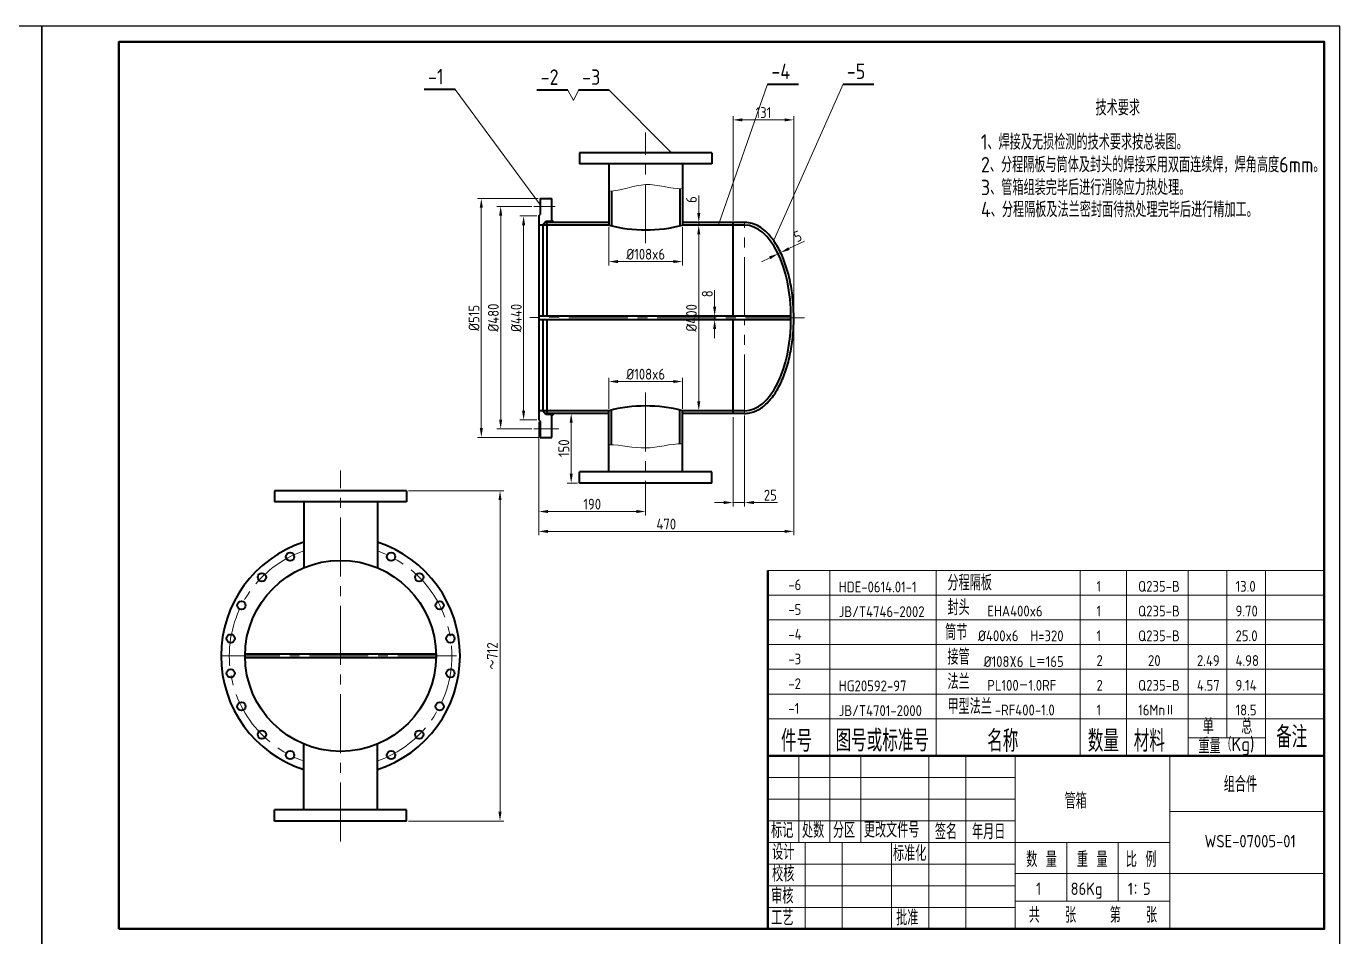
# Model space of a CAD drawing. Header units: millimetres. Extents: x -429811 to -211006, y 118619 to 258323.
# Drawn here: x -214309 to -213884, y 121779.7 to 122074.2 of the extents above; entities that cross this region are included whole.
import ezdxf
from ezdxf.enums import TextEntityAlignment as Align

# ---------------------------------------------------------------- set-up
doc = ezdxf.new("R2010")
doc.units = ezdxf.units.MM
doc.linetypes.add('CENTER2', pattern=[28.575, 19.05, -3.175, 3.175, -3.175])
for name, color, linetype, lineweight in [('图层1', 7, 'Continuous', 40), ('图层2', 1, 'Continuous', 20), ('图层3', 3, 'Continuous', 20), ('图层4', 2, 'Continuous', 20), ('图层6', 4, 'CENTER2', 20), ('图框_内框线', 5, 'Continuous', 50)]:
    doc.layers.add(name, color=color, linetype=linetype, lineweight=lineweight)
doc.layers.add('图框_外框线', color=7, linetype='Continuous')
doc.styles.add('工程字', font='gbenor.shx', dxfattribs={"bigfont": 'gbcbig.shx'})
doc.styles.add('工程字体', font='gbenor.shx', dxfattribs={"bigfont": 'gbcbig.shx'})
doc.dimstyles.new('ISO-25', dxfattribs={"dimtxt": 3.5, "dimasz": 3, "dimexe": 1.25, "dimexo": 0.625, "dimtad": 1, "dimdec": 1, "dimtxsty": '工程字体', "dimcen": 2.5, "dimclrd": 3, "dimclre": 3, "dimclrt": 2, "dimadec": 0, "dimazin": 0, "dimtfac": 1, "dimtdec": 1, "dimtmove": 0, "dimatfit": 3, "dimfxl": 0, "dimlwd": 13, "dimlwe": 13, "dimarcsym": 0})

# ---------------------------------------------------------------- blocks, each defined once
blk = doc.blocks.new('*D87')
at = {"layer": 'Defpoints', "color": 0}
for p in [(-214086.25, 121980.45), (-214086.25, 121980.45), (-214086.25, 121979.25)]:
    blk.add_point(p, dxfattribs=at)
at = {"layer": '图层1', "color": 3, "lineweight": 13}
for p, q in [((-214086.25, 121983.45), (-214086.25, 121988.87)), ((-214086.87, 121980.45), (-214087.5, 121980.45)), ((-214086.25, 121979.25), (-214086.25, 121980.45)), ((-214086.25, 121976.25), (-214086.25, 121973.25)), ((-214085.62, 121979.25), (-214085, 121979.25))]:
    blk.add_line(p, q, dxfattribs=at)
at = {"layer": '图层1', "color": 3}
for points in [[(-214086.75, 121983.45), (-214085.75, 121983.45), (-214086.25, 121980.45)], [(-214086.75, 121976.25), (-214085.75, 121976.25), (-214086.25, 121979.25)]]:
    blk.add_solid(points, dxfattribs=at)
at = {"layer": '图层1', "color": 2, "insert": (-214088.62, 121987.66), "char_height": 3.5, "attachment_point": 5, "rotation": 90, "style": '工程字体'}
blk.add_mtext('8', dxfattribs=at)
blk = doc.blocks.new('*D86')
at = {"layer": 'Defpoints', "color": 0}
for p in [(-214065.72, 122000.6), (-214064.91, 122000.98), (-214064.91, 122000.98)]:
    blk.add_point(p, dxfattribs=at)
at = {"layer": '图层1', "color": 3, "lineweight": 13}
for p, q in [((-214065.99, 122001.16), (-214066.26, 122001.72)), ((-214065.72, 122000.6), (-214064.91, 122000.98)), ((-214065.18, 122001.55), (-214065.45, 122002.11)), ((-214062.2, 122002.28), (-214057.2, 122004.67)), ((-214068.42, 121999.3), (-214071.13, 121998))]:
    blk.add_line(p, q, dxfattribs=at)
at = {"layer": '图层1', "color": 3}
for points in [[(-214068.64, 121999.75), (-214068.21, 121998.85), (-214065.72, 122000.6)], [(-214062.42, 122002.73), (-214061.98, 122001.83), (-214064.91, 122000.98)]]:
    blk.add_solid(points, dxfattribs=at)
at = {"layer": '图层1', "color": 2, "insert": (-214059.37, 122006.26), "char_height": 3.5, "attachment_point": 5, "rotation": 25.5805, "style": '工程字体'}
blk.add_mtext('5', dxfattribs=at)
blk = doc.blocks.new('*D85')
at = {"layer": 'Defpoints', "color": 0}
for p in [(-214091.49, 122010.75), (-214091.39, 122010.75), (-214091.39, 122009.85)]:
    blk.add_point(p, dxfattribs=at)
at = {"layer": '图层1', "color": 3, "lineweight": 13}
for p, q in [((-214091.39, 122013.75), (-214091.39, 122019.49)), ((-214092.02, 122009.85), (-214092.64, 122009.85)), ((-214091.39, 122009.85), (-214091.39, 122010.75)), ((-214090.87, 122010.75), (-214090.14, 122010.75)), ((-214091.39, 122006.85), (-214091.39, 122003.85))]:
    blk.add_line(p, q, dxfattribs=at)
at = {"layer": '图层1', "color": 3}
for points in [[(-214091.89, 122013.75), (-214090.89, 122013.75), (-214091.39, 122010.75)], [(-214091.89, 122006.85), (-214090.89, 122006.85), (-214091.39, 122009.85)]]:
    blk.add_solid(points, dxfattribs=at)
at = {"layer": '图层1', "color": 2, "insert": (-214093.77, 122018.12), "char_height": 3.5, "attachment_point": 5, "rotation": 90, "style": '工程字体'}
blk.add_mtext('6', dxfattribs=at)
blk = doc.blocks.new('*D84')
at = {"layer": 'Defpoints', "color": 0}
for p in [(-214091.49, 122009.85), (-214091.49, 121949.85), (-214091.39, 121949.85)]:
    blk.add_point(p, dxfattribs=at)
at = {"layer": '图层1', "color": 3, "lineweight": 13}
for p, q in [((-214090.87, 122009.85), (-214090.14, 122009.85)), ((-214091.39, 122006.85), (-214091.39, 121952.85)), ((-214090.87, 121949.85), (-214090.14, 121949.85))]:
    blk.add_line(p, q, dxfattribs=at)
at = {"layer": '图层1', "color": 3}
for points in [[(-214091.89, 122006.85), (-214090.89, 122006.85), (-214091.39, 122009.85)], [(-214091.89, 121952.85), (-214090.89, 121952.85), (-214091.39, 121949.85)]]:
    blk.add_solid(points, dxfattribs=at)
at = {"layer": '图层1', "color": 2, "insert": (-214093.77, 121979.85), "char_height": 3.5, "attachment_point": 5, "rotation": 90, "style": '工程字体'}
blk.add_mtext('%%c400', dxfattribs=at)
blk = doc.blocks.new('*D83')
at = {"layer": 'Defpoints', "color": 0}
for p in [(-214185.92, 121923.92), (-214185.92, 121817.12), (-214155.7, 121817.12)]:
    blk.add_point(p, dxfattribs=at)
at = {"layer": '图层1', "color": 3, "lineweight": 13}
for p, q in [((-214185.3, 121923.92), (-214154.45, 121923.92)), ((-214155.7, 121920.92), (-214155.7, 121820.12)), ((-214185.3, 121817.12), (-214154.45, 121817.12))]:
    blk.add_line(p, q, dxfattribs=at)
at = {"layer": '图层1', "color": 3}
for points in [[(-214156.2, 121920.92), (-214155.2, 121920.92), (-214155.7, 121923.92)], [(-214156.2, 121820.12), (-214155.2, 121820.12), (-214155.7, 121817.12)]]:
    blk.add_solid(points, dxfattribs=at)
at = {"layer": '图层1', "color": 2, "insert": (-214158.17, 121870.52), "char_height": 3.5, "attachment_point": 5, "rotation": 90, "style": '工程字体'}
blk.add_mtext('～712', dxfattribs=at)
blk = doc.blocks.new('*D74')
at = {"layer": 'Defpoints', "color": 0}
for p in [(-214060.65, 121979.85), (-214143.15, 121946.85), (-214060.65, 121910.8)]:
    blk.add_point(p, dxfattribs=at)
at = {"layer": '图层1', "color": 3, "lineweight": 13}
for p, q in [((-214060.65, 121979.22), (-214060.65, 121909.55)), ((-214143.15, 121946.22), (-214143.15, 121909.55)), ((-214140.15, 121910.8), (-214063.65, 121910.8))]:
    blk.add_line(p, q, dxfattribs=at)
at = {"layer": '图层1', "color": 3}
for points in [[(-214140.15, 121911.3), (-214140.15, 121910.3), (-214143.15, 121910.8)], [(-214063.65, 121911.3), (-214063.65, 121910.3), (-214060.65, 121910.8)]]:
    blk.add_solid(points, dxfattribs=at)
at = {"layer": '图层1', "color": 2, "insert": (-214101.9, 121913.17), "char_height": 3.5, "attachment_point": 5, "style": '工程字体'}
blk.add_mtext('470', dxfattribs=at)
blk = doc.blocks.new('*D82')
at = {"layer": 'Defpoints', "color": 0}
for p in [(-214080.3, 122043.91), (-214080.3, 122010.75), (-214060.65, 121979.85)]:
    blk.add_point(p, dxfattribs=at)
at = {"layer": '图层1', "color": 3, "lineweight": 13}
for p, q in [((-214080.3, 122011.37), (-214080.3, 122045.16)), ((-214063.65, 122043.91), (-214077.3, 122043.91)), ((-214060.65, 121980.47), (-214060.65, 122045.16))]:
    blk.add_line(p, q, dxfattribs=at)
at = {"layer": '图层1', "color": 3}
for points in [[(-214077.3, 122044.41), (-214077.3, 122043.41), (-214080.3, 122043.91)], [(-214063.65, 122044.41), (-214063.65, 122043.41), (-214060.65, 122043.91)]]:
    blk.add_solid(points, dxfattribs=at)
at = {"layer": '图层1', "color": 2, "insert": (-214070.48, 122046.28), "char_height": 3.5, "attachment_point": 5, "style": '工程字体'}
blk.add_mtext('131', dxfattribs=at)
blk = doc.blocks.new('*D81')
at = {"layer": 'Defpoints', "color": 0}
for p in [(-214120.5, 122009.84), (-214096.65, 122009.84), (-214096.65, 121998.08)]:
    blk.add_point(p, dxfattribs=at)
at = {"layer": '图层1', "color": 3, "lineweight": 13}
for p, q in [((-214120.5, 122009.22), (-214120.5, 121996.83)), ((-214096.65, 122009.22), (-214096.65, 121996.83)), ((-214117.5, 121998.08), (-214099.65, 121998.08))]:
    blk.add_line(p, q, dxfattribs=at)
at = {"layer": '图层1', "color": 3}
for points in [[(-214117.5, 121998.58), (-214117.5, 121997.58), (-214120.5, 121998.08)], [(-214099.65, 121998.58), (-214099.65, 121997.58), (-214096.65, 121998.08)]]:
    blk.add_solid(points, dxfattribs=at)
at = {"layer": '图层1', "color": 2, "insert": (-214108.58, 122000.46), "char_height": 3.5, "attachment_point": 5, "style": '工程字体'}
blk.add_mtext('%%c108x6', dxfattribs=at)
blk = doc.blocks.new('*D80')
at = {"layer": 'Defpoints', "color": 0}
for p in [(-214132.67, 121948.95), (-214129.95, 121948.95), (-214129.95, 121926.45)]:
    blk.add_point(p, dxfattribs=at)
at = {"layer": '图层1', "color": 3, "lineweight": 13}
for p, q in [((-214130.58, 121948.95), (-214133.92, 121948.95)), ((-214132.67, 121929.45), (-214132.67, 121945.95)), ((-214130.58, 121926.45), (-214133.92, 121926.45))]:
    blk.add_line(p, q, dxfattribs=at)
at = {"layer": '图层1', "color": 3}
for points in [[(-214133.17, 121945.95), (-214132.17, 121945.95), (-214132.67, 121948.95)], [(-214133.17, 121929.45), (-214132.17, 121929.45), (-214132.67, 121926.45)]]:
    blk.add_solid(points, dxfattribs=at)
at = {"layer": '图层1', "color": 2, "insert": (-214135.04, 121937.7), "char_height": 3.5, "attachment_point": 5, "rotation": 90, "style": '工程字体'}
blk.add_mtext('150', dxfattribs=at)
blk = doc.blocks.new('*D79')
at = {"layer": 'Defpoints', "color": 0}
for p in [(-214096.65, 121959.27), (-214120.5, 121949.85), (-214096.65, 121949.85)]:
    blk.add_point(p, dxfattribs=at)
at = {"layer": '图层1', "color": 3, "lineweight": 13}
for p, q in [((-214120.5, 121950.47), (-214120.5, 121960.52)), ((-214117.5, 121959.27), (-214099.65, 121959.27)), ((-214096.65, 121950.47), (-214096.65, 121960.52))]:
    blk.add_line(p, q, dxfattribs=at)
at = {"layer": '图层1', "color": 3}
for points in [[(-214117.5, 121959.77), (-214117.5, 121958.77), (-214120.5, 121959.27)], [(-214099.65, 121959.77), (-214099.65, 121958.77), (-214096.65, 121959.27)]]:
    blk.add_solid(points, dxfattribs=at)
at = {"layer": '图层1', "color": 2, "insert": (-214108.58, 121961.65), "char_height": 3.5, "attachment_point": 5, "style": '工程字体'}
blk.add_mtext('%%C108x6', dxfattribs=at)
blk = doc.blocks.new('*D78')
at = {"layer": 'Defpoints', "color": 0}
for p in [(-214080.3, 121948.32), (-214076.55, 121948.95), (-214076.55, 121920.13)]:
    blk.add_point(p, dxfattribs=at)
at = {"layer": '图层1', "color": 3, "lineweight": 13}
for p, q in [((-214080.3, 121947.7), (-214080.3, 121918.88)), ((-214076.55, 121948.32), (-214076.55, 121918.88)), ((-214083.3, 121920.13), (-214086.3, 121920.13)), ((-214080.3, 121920.13), (-214076.55, 121920.13)), ((-214073.55, 121920.13), (-214065.9, 121920.13))]:
    blk.add_line(p, q, dxfattribs=at)
at = {"layer": '图层1', "color": 3}
for points in [[(-214083.3, 121920.63), (-214083.3, 121919.63), (-214080.3, 121920.13)], [(-214073.55, 121920.63), (-214073.55, 121919.63), (-214076.55, 121920.13)]]:
    blk.add_solid(points, dxfattribs=at)
at = {"layer": '图层1', "color": 2, "insert": (-214068.23, 121922.51), "char_height": 3.5, "attachment_point": 5, "style": '工程字体'}
blk.add_mtext('25', dxfattribs=at)
blk = doc.blocks.new('*D77')
at = {"layer": 'Defpoints', "color": 0}
for p in [(-214148.07, 122012.85), (-214143.15, 122012.85), (-214143.15, 121946.85)]:
    blk.add_point(p, dxfattribs=at)
at = {"layer": '图层1', "color": 3, "lineweight": 13}
for p, q in [((-214143.78, 122012.85), (-214149.32, 122012.85)), ((-214148.07, 121949.85), (-214148.07, 122009.85)), ((-214143.78, 121946.85), (-214149.32, 121946.85))]:
    blk.add_line(p, q, dxfattribs=at)
at = {"layer": '图层1', "color": 3}
for points in [[(-214148.57, 122009.85), (-214147.57, 122009.85), (-214148.07, 122012.85)], [(-214148.57, 121949.85), (-214147.57, 121949.85), (-214148.07, 121946.85)]]:
    blk.add_solid(points, dxfattribs=at)
at = {"layer": '图层1', "color": 2, "insert": (-214150.45, 121979.85), "char_height": 3.5, "attachment_point": 5, "rotation": 90, "style": '工程字体'}
blk.add_mtext('%%c440', dxfattribs=at)
blk = doc.blocks.new('*D76')
at = {"layer": 'Defpoints', "color": 0}
for p in [(-214144.73, 122015.94), (-214155.49, 121943.94), (-214144.75, 121943.94)]:
    blk.add_point(p, dxfattribs=at)
at = {"layer": '图层1', "color": 3, "lineweight": 13}
for p, q in [((-214145.36, 122015.94), (-214156.74, 122015.94)), ((-214155.49, 122012.94), (-214155.49, 121946.94)), ((-214145.37, 121943.94), (-214156.74, 121943.94))]:
    blk.add_line(p, q, dxfattribs=at)
at = {"layer": '图层1', "color": 3}
for points in [[(-214155.99, 122012.94), (-214154.99, 122012.94), (-214155.49, 122015.94)], [(-214155.99, 121946.94), (-214154.99, 121946.94), (-214155.49, 121943.94)]]:
    blk.add_solid(points, dxfattribs=at)
at = {"layer": '图层1', "color": 2, "insert": (-214157.87, 121979.94), "char_height": 3.5, "attachment_point": 5, "rotation": 90, "style": '工程字体'}
blk.add_mtext('%%c480', dxfattribs=at)
blk = doc.blocks.new('*D75')
at = {"layer": 'Defpoints', "color": 0}
for p in [(-214142.7, 122018.47), (-214161.75, 121941.22), (-214142.7, 121941.22)]:
    blk.add_point(p, dxfattribs=at)
at = {"layer": '图层1', "color": 3, "lineweight": 13}
for p, q in [((-214143.33, 122018.47), (-214163, 122018.47)), ((-214161.75, 122015.47), (-214161.75, 121944.22)), ((-214143.33, 121941.22), (-214163, 121941.22))]:
    blk.add_line(p, q, dxfattribs=at)
at = {"layer": '图层1', "color": 3}
for points in [[(-214162.25, 122015.47), (-214161.25, 122015.47), (-214161.75, 122018.47)], [(-214162.25, 121944.22), (-214161.25, 121944.22), (-214161.75, 121941.22)]]:
    blk.add_solid(points, dxfattribs=at)
at = {"layer": '图层1', "color": 2, "insert": (-214164.12, 121979.85), "char_height": 3.5, "attachment_point": 5, "rotation": 90, "style": '工程字体'}
blk.add_mtext('%%c515', dxfattribs=at)
blk = doc.blocks.new('*D88')
at = {"layer": 'Defpoints', "color": 0}
for p in [(-214143.15, 121925.91), (-214108.58, 121926.45), (-214108.58, 121917.23)]:
    blk.add_point(p, dxfattribs=at)
at = {"layer": '图层1', "color": 3, "lineweight": 13}
for p, q in [((-214143.15, 121925.28), (-214143.15, 121915.98)), ((-214108.58, 121925.82), (-214108.58, 121915.98)), ((-214140.15, 121917.23), (-214111.58, 121917.23))]:
    blk.add_line(p, q, dxfattribs=at)
at = {"layer": '图层1', "color": 3}
for points in [[(-214140.15, 121917.73), (-214140.15, 121916.73), (-214143.15, 121917.23)], [(-214111.58, 121917.73), (-214111.58, 121916.73), (-214108.58, 121917.23)]]:
    blk.add_solid(points, dxfattribs=at)
at = {"layer": '图层1', "color": 2, "insert": (-214125.86, 121919.61), "char_height": 3.5, "attachment_point": 5, "style": '工程字体'}
blk.add_mtext('190', dxfattribs=at)

msp = doc.modelspace()

# ---------------------------------------------------------------- linework, layer by layer
at = {"layer": '图层1'}
for p, q in [((-214170.21, 122053.69), (-214180.21, 122053.69)), ((-214133.79, 122053.55), (-214143.79, 122053.55)), ((-214120.34, 122053.55), (-214130.34, 122053.55)), ((-214069.11, 122055.44), (-214059.11, 122055.44)), ((-214044.71, 122055.44), (-214034.71, 122055.44)), ((-214129.95, 122033.25), (-214129.95, 122029.65)), ((-214087.2, 122033.25), (-214129.95, 122033.25)), ((-214087.2, 122033.25), (-214087.2, 122029.65)), ((-214087.2, 122029.65), (-214129.95, 122029.65)), ((-214120.5, 122029.65), (-214120.5, 122009.85)), ((-214096.65, 122029.65), (-214096.65, 122009.85)), ((-214142.7, 122018.47), (-214142.7, 122013.3)), ((-214142.7, 122018.47), (-214138.95, 122018.47)), ((-214138.95, 122011.5), (-214138.95, 122018.47)), ((-214119.6, 122020.89), (-214119.6, 122009.62)), ((-214097.55, 122021.64), (-214097.55, 122009.62)), ((-214143.15, 122012.85), (-214142.7, 122013.3)), ((-214143.15, 122012.85), (-214143.15, 121946.85)), ((-214141.87, 122009.85), (-214143.15, 122009.85)), ((-214140.9, 122011.05), (-214141.87, 122009.85)), ((-214120.5, 122009.85), (-214141.87, 122009.85)), ((-214141.87, 122009.85), (-214141.87, 121980.45)), ((-214139.4, 122011.05), (-214140.9, 122011.05)), ((-214140.6, 122009.85), (-214140.6, 122011.05)), ((-214120.5, 122010.75), (-214140.6, 122010.75)), ((-214140.6, 122009.85), (-214140.6, 121980.45)), ((-214138.95, 122011.5), (-214139.4, 122011.05)), ((-214139.4, 122011.05), (-214139.4, 122010.75)), ((-214138.95, 122011.5), (-214138.2, 122010.75)), ((-214076.55, 122010.75), (-214096.65, 122010.75)), ((-214076.55, 122009.85), (-214096.65, 122009.85)), ((-214080.3, 121980.45), (-214080.3, 122010.75)), ((-214061.56, 121980.45), (-214143.15, 121980.45)), ((-214061.56, 121979.25), (-214143.15, 121979.25)), ((-214141.87, 121979.25), (-214141.87, 121949.85)), ((-214140.6, 121979.25), (-214140.6, 121949.85)), ((-214080.3, 121948.95), (-214080.3, 121979.25)), ((-214141.87, 121949.85), (-214143.15, 121949.85)), ((-214120.5, 121949.85), (-214141.87, 121949.85)), ((-214140.9, 121948.65), (-214141.87, 121949.85)), ((-214140.6, 121949.85), (-214140.6, 121948.65)), ((-214120.5, 121930.05), (-214120.5, 121949.85)), ((-214119.6, 121938.8), (-214119.6, 121950.07)), ((-214097.55, 121939.14), (-214097.55, 121950.07)), ((-214096.65, 121930.05), (-214096.65, 121949.85)), ((-214076.55, 121949.85), (-214096.65, 121949.85)), ((-214143.15, 121946.85), (-214142.7, 121946.4)), ((-214142.7, 121946.4), (-214142.7, 121941.22)), ((-214139.4, 121948.65), (-214140.9, 121948.65)), ((-214120.5, 121948.95), (-214140.6, 121948.95)), ((-214139.4, 121948.65), (-214139.4, 121948.95)), ((-214138.95, 121948.2), (-214139.4, 121948.65)), ((-214138.95, 121948.2), (-214138.2, 121948.95)), ((-214138.95, 121941.22), (-214138.95, 121948.2)), ((-214076.55, 121948.95), (-214096.65, 121948.95)), ((-214142.7, 121941.22), (-214138.95, 121941.22)), ((-214129.95, 121926.45), (-214129.95, 121930.05)), ((-214087.2, 121930.05), (-214129.95, 121930.05)), ((-214087.2, 121926.45), (-214087.2, 121930.05)), ((-214087.2, 121926.45), (-214129.95, 121926.45)), ((-214185.92, 121923.92), (-214228.67, 121923.92)), ((-214228.67, 121923.92), (-214228.67, 121920.32)), ((-214185.92, 121920.32), (-214228.67, 121920.32)), ((-214219.22, 121920.32), (-214219.22, 121899.03)), ((-214195.37, 121920.32), (-214195.37, 121899.03)), ((-214185.92, 121923.92), (-214185.92, 121920.32)), ((-214176.4, 121871.12), (-214238.19, 121871.12)), ((-214176.4, 121869.92), (-214238.19, 121869.92)), ((-214219.22, 121820.72), (-214219.22, 121842.02)), ((-214195.37, 121820.72), (-214195.37, 121842.02)), ((-214185.92, 121820.72), (-214228.67, 121820.72)), ((-214228.67, 121817.12), (-214228.67, 121820.72)), ((-214185.92, 121817.12), (-214185.92, 121820.72)), ((-214185.92, 121817.12), (-214228.67, 121817.12))]:
    msp.add_line(p, q, dxfattribs=at)
for centre, radius in [((-214223.64, 121902.6), 1.35), ((-214190.95, 121902.6), 1.35), ((-214207.3, 121870.52), 30.9), ((-214232.75, 121895.98), 1.35), ((-214181.84, 121895.98), 1.35), ((-214239.37, 121886.87), 1.35), ((-214175.22, 121886.87), 1.35), ((-214242.85, 121876.15), 1.35), ((-214171.74, 121876.15), 1.35), ((-214242.85, 121864.89), 1.35), ((-214171.74, 121864.89), 1.35), ((-214239.37, 121854.18), 1.35), ((-214175.22, 121854.18), 1.35), ((-214232.75, 121845.07), 1.35), ((-214181.84, 121845.07), 1.35), ((-214223.64, 121838.45), 1.35), ((-214190.95, 121838.45), 1.35)]:
    msp.add_circle(centre, radius, dxfattribs=at)
for centre, radius, start, end in [((-214108.58, 122055.48), 47.17, 255.3565, 284.6435), ((-214108.58, 121904.21), 47.17, 75.3565, 104.6435), ((-214207.3, 121870.52), 38.66, 107.9662, 252.0338), ((-214207.3, 121870.52), 38.66, 287.9662, 72.0338)]:
    msp.add_arc(centre, radius, start, end, dxfattribs=at)
msp.add_ellipse((-214076.55, 121979.85), major_axis=(0, 30), ratio=0.5, start_param=3.141593, end_param=6.283185, dxfattribs=at)
msp.add_open_spline([(-214076.55, 121948.95), (-214075.98, 121948.95), (-214075.41, 121949.01), (-214074.27, 121949.24), (-214073.71, 121949.42), (-214072.6, 121949.87), (-214072.06, 121950.16), (-214070.5, 121951.15), (-214069.51, 121952.01), (-214067.66, 121954.07), (-214066.8, 121955.27), (-214065.22, 121957.98), (-214064.5, 121959.48), (-214063.24, 121962.73), (-214062.69, 121964.48), (-214061.78, 121968.14), (-214061.42, 121970.07), (-214060.9, 121974.01), (-214060.74, 121976.04), (-214060.62, 121980.11), (-214060.66, 121982.15), (-214060.95, 121986.19), (-214061.2, 121988.18), (-214061.89, 121992.03), (-214062.33, 121993.89), (-214063.39, 121997.4), (-214064.01, 121999.05), (-214065.41, 122002.08), (-214066.19, 122003.47), (-214067.89, 122005.92), (-214068.8, 122006.98), (-214070.45, 122008.47), (-214071.15, 122008.99), (-214072.6, 122009.84), (-214073.35, 122010.17), (-214074.87, 122010.62), (-214075.65, 122010.74), (-214076.47, 122010.75), (-214076.51, 122010.75), (-214076.55, 122010.75)], degree=3, knots=[3.141593, 3.141593, 3.141593, 3.141593, 3.243997, 3.243997, 3.3464, 3.3464, 3.448804, 3.448804, 3.649665, 3.649665, 3.850525, 3.850525, 4.051385, 4.051385, 4.252246, 4.252246, 4.453106, 4.453106, 4.653967, 4.653967, 4.854827, 4.854827, 5.055688, 5.055688, 5.256548, 5.256548, 5.457408, 5.457408, 5.658269, 5.658269, 5.859129, 5.859129, 5.997899, 5.997899, 6.136669, 6.136669, 6.275438, 6.275438, 6.283185, 6.283185, 6.283185, 6.283185], dxfattribs=at)
at = {"layer": '图层2'}
for p, q in [((-213888.99, 121898.19), (-214068.99, 121898.19)), ((-214048.99, 121838.19), (-214048.99, 121898.19)), ((-214014.62, 121838.19), (-214014.62, 121898.19)), ((-213967.99, 121838.19), (-213967.99, 121898.19)), ((-213952.99, 121838.19), (-213952.99, 121898.19)), ((-213932.99, 121838.19), (-213932.99, 121898.19)), ((-213920.49, 121844.05), (-213920.49, 121898.19)), ((-213907.99, 121838.19), (-213907.99, 121898.19)), ((-213888.99, 121890.19), (-214068.99, 121890.19)), ((-213888.99, 121882.19), (-214068.99, 121882.19)), ((-213888.99, 121874.19), (-214068.99, 121874.19)), ((-213888.99, 121866.19), (-214068.99, 121866.19)), ((-213888.99, 121858.19), (-214068.99, 121858.19)), ((-213888.99, 121850.19), (-214068.99, 121850.19)), ((-213932.99, 121844.05), (-213907.99, 121844.05)), ((-214058.99, 121838.19), (-214058.99, 121810.19)), ((-214048.99, 121810.19), (-214048.99, 121838.19)), ((-214038.99, 121838.19), (-214038.99, 121810.19)), ((-214016.99, 121810.19), (-214016.99, 121838.19)), ((-214004.99, 121838.19), (-214004.99, 121810.19)), ((-213988.99, 121838.19), (-213988.99, 121782.19)), ((-213938.99, 121838.19), (-213938.99, 121782.19)), ((-214068.99, 121831.19), (-213988.99, 121831.19)), ((-214068.99, 121824.19), (-213988.99, 121824.19)), ((-213938.99, 121820.19), (-213888.99, 121820.19)), ((-214068.99, 121817.19), (-213988.99, 121817.19)), ((-214068.99, 121810.19), (-213938.99, 121810.19)), ((-214056.99, 121782.19), (-214056.99, 121810.19)), ((-214044.99, 121810.19), (-214044.99, 121782.19)), ((-214028.99, 121782.19), (-214028.99, 121810.19)), ((-214016.99, 121810.19), (-214016.99, 121782.19)), ((-214004.99, 121782.19), (-214004.99, 121810.19)), ((-213972.33, 121810.19), (-213972.33, 121791.19)), ((-213955.67, 121810.19), (-213955.67, 121791.19)), ((-214068.99, 121803.19), (-213988.99, 121803.19)), ((-213888.99, 121800.19), (-213988.99, 121800.19)), ((-214068.99, 121796.19), (-213988.99, 121796.19)), ((-214068.99, 121789.19), (-213988.99, 121789.19)), ((-213938.99, 121791.19), (-213988.99, 121791.19))]:
    msp.add_line(p, q, dxfattribs=at)
at = {"layer": '图层2', "start_tangent": (-1, 0), "end_tangent": (-1, 0)}
for points in [[(-214096.65, 122021.61), (-214108.58, 122022.97), (-214120.5, 122020.86)], [(-214096.65, 121939.16), (-214108.58, 121937.78), (-214120.5, 121938.81)]]:
    msp.add_spline(points, degree=3, dxfattribs=at)
at = {"layer": '图层3'}
for p, q in [((-214142.89, 122016.71), (-214170.21, 122053.69)), ((-214131.89, 122050.19), (-214133.79, 122053.55)), ((-214130.34, 122053.55), (-214131.89, 122050.19)), ((-214100.17, 122033.25), (-214120.34, 122053.55)), ((-214084.87, 122010.29), (-214069.11, 122055.44)), ((-214066.97, 122005.21), (-214044.71, 122055.44))]:
    msp.add_line(p, q, dxfattribs=at)
at = {"layer": '图层6'}
for p, q in [((-214108.58, 122003.98), (-214108.58, 122039.85)), ((-214144.73, 122015.94), (-214137.87, 122015.94)), ((-214076.55, 121980.45), (-214076.55, 122010.75)), ((-214057.21, 121979.85), (-214146.04, 121979.94)), ((-214076.55, 121948.95), (-214076.55, 121979.25)), ((-214108.58, 121955.72), (-214108.58, 121919.85)), ((-214144.75, 121943.94), (-214136.69, 121943.94)), ((-214207.3, 121810.52), (-214207.3, 121930.52)), ((-214245.96, 121870.52), (-214168.64, 121870.52))]:
    msp.add_line(p, q, dxfattribs=at)
for start, end in [(109.3447, 250.6553), (289.3447, 70.6553)]:
    msp.add_arc((-214207.3, 121870.52), 36, start, end, dxfattribs=at)
at = {"layer": '图框_内框线'}
msp.add_line((-214068.99, 121838.19), (-214068.99, 121898.19), dxfattribs=at)
msp.add_lwpolyline([(-214278.99, 121782.19), (-213888.99, 121782.19), (-213888.99, 122069.19), (-214278.99, 122069.19)], close=True, dxfattribs=at)
msp.add_lwpolyline([(-213888.99, 121838.19), (-214068.99, 121838.19), (-214068.99, 121782.19), (-213888.99, 121782.19), (-213888.99, 121838.19)], dxfattribs=at)
at = {"layer": '图框_外框线'}
for points in [[(-214897.99, 122074.19), (-214897.99, 121233.19), (-214303.99, 121233.19), (-214303.99, 122074.19)], [(-214303.99, 121777.19), (-213883.99, 121777.19), (-213883.99, 122074.19), (-214303.99, 122074.19)]]:
    msp.add_lwpolyline(points, close=True, dxfattribs=at)

# ---------------------------------------------------------------- texts
at = {"layer": '图层1', "style": '工程字体'}
for s, p in [('-1', (-214178.99, 122055.39)), ('-2', (-214142.57, 122055.24)), ('-3', (-214129.13, 122055.24)), ('-4', (-214067.9, 122057.13)), ('-5', (-214043.5, 122057.13))]:
    msp.add_text(s, height=5, dxfattribs=at).set_placement(p)
at = {"layer": '图层4'}
for s, height, style, p in [('技术要求', 5, '工程字体', (-213963.01, 122045.34)), ('1、焊接及无损检测的技术要求按总装图。', 5, '工程字体', (-214000.11, 122034.26)), ('2、分程隔板与筒体及封头的焊接采用双面连续焊，焊角高度6mm。', 5, '工程字体', (-214000.11, 122026.93)), ('3、管箱组装完毕后进行消除应力热处理。', 5, '工程字体', (-214000.11, 122019.55)), ('4、分程隔板及法兰密封面待热处理完毕后进行精加工。', 5, '工程字体', (-214000.11, 122012.43)), ('-6', 3.5, '工程字', (-214062.4, 121891.78)), ('HDE-0614.01-1', 3.5, '工程字', (-214046.09, 121891.08)), ('分程隔板', 5, '工程字', (-214010.93, 121891.68)), ('1', 3.5, '工程字', (-213962.7, 121891.27)), ('Q235-B', 3.5, '工程字', (-213949.22, 121891.27)), ('13.0', 3.5, '工程字', (-213917.7, 121891.27)), ('-5', 3.5, '工程字', (-214062.4, 121883.78)), ('JB/T4746-2002', 3.5, '工程字', (-214046.09, 121883.08)), ('封头', 5, '工程字', (-214010.93, 121883.68)), ('EHA400x6', 3.5, '工程字', (-213998.04, 121883.27)), ('1', 3.5, '工程字', (-213962.7, 121883.27)), ('Q235-B', 3.5, '工程字', (-213949.22, 121883.27)), ('9.70', 3.5, '工程字', (-213917.7, 121883.27)), ('-4', 3.5, '工程字', (-214062.4, 121875.78)), ('筒节', 5, '工程字', (-214011.66, 121875.68)), ('%%c400x6  H=320', 3.5, '工程字', (-214001.03, 121875.27)), ('1', 3.5, '工程字', (-213962.7, 121875.27)), ('Q235-B', 3.5, '工程字', (-213949.22, 121875.27)), ('25.0', 3.5, '工程字', (-213917.7, 121875.27)), ('接管', 5, '工程字', (-214010.93, 121867.68)), ('-3', 3.5, '工程字', (-214062.4, 121867.78)), ('%%C108χ6 L＝165', 3.5, '工程字', (-213999.23, 121866.94)), ('2', 3.5, '工程字', (-213962.7, 121867.27)), ('20', 3.5, '工程字', (-213946.03, 121867.27)), ('2.49', 3.5, '工程字', (-213930.2, 121867.27)), ('4.98', 3.5, '工程字', (-213917.7, 121867.27)), ('法兰', 5, '工程字', (-214010.93, 121859.68)), ('-2', 3.5, '工程字', (-214062.4, 121859.78)), ('HG20592-97', 3.5, '工程字', (-214046.09, 121859.08)), ('PL100－1.0RF', 3.5, '工程字', (-213998.04, 121859.27)), ('2', 3.5, '工程字', (-213962.7, 121859.27)), ('Q235-B', 3.5, '工程字', (-213949.22, 121859.27)), ('4.57', 3.5, '工程字', (-213930.2, 121859.27)), ('9.14', 3.5, '工程字', (-213917.7, 121859.27)), ('甲型法兰', 5, '工程字', (-214010.93, 121851.68)), ('-1', 3.5, '工程字', (-214062.4, 121851.78)), ('JB/T4701-2000', 3.5, '工程字', (-214046.09, 121851.08)), ('-RF400-1.0', 3.5, '工程字', (-213995.61, 121851.27)), ('1', 3.5, '工程字', (-213962.7, 121851.27)), ('16MnⅡ', 3.5, '工程字', (-213949.22, 121851.27)), ('18.5', 3.5, '工程字', (-213917.7, 121851.27)), ('单', 5, '工程字体', (-213928.33, 121845.25)), ('总', 5, '工程字体', (-213915.87, 121845.25)), ('备注', 7, '工程字体', (-213904.54, 121840.79)), ('重量', 5, '工程字体', (-213929.72, 121838.96)), ('（Kg) ', 4.5, '工程字体', (-213922.25, 121839.72)), ('组合件', 5, '工程字体', (-213921.52, 121826.51)), ('管箱', 5, '工程字体', (-213973.05, 121821.15)), ('标记', 5, '工程字', (-214067.99, 121811.63)), ('处数', 5, '工程字', (-214057.99, 121811.63)), ('分区', 5, '工程字', (-214047.99, 121811.63)), ('更改文件号', 5, '工程字', (-214037.99, 121811.77)), ('签名', 5, '工程字', (-214014.99, 121811.19)), ('年月日', 5, '工程字', (-214002.99, 121811.19)), ('设计', 5, '工程字', (-214067.66, 121804.54)), ('标准化', 5, '工程字', (-214028.55, 121804.19)), ('WSE-07005-01', 4, '工程字体', (-213927.72, 121808.6)), ('数 量', 5, '工程字', (-213985.42, 121802.19)), ('重 量', 5, '工程字', (-213969.04, 121802.19)), ('比 例', 5, '工程字', (-213953.21, 121802.19)), ('校核', 5, '工程字', (-214067.66, 121797.54)), ('1', 4, '工程字体', (-213982.27, 121793.19)), ('86Kg', 4, '工程字体', (-213971.08, 121793.19)), ('1：5', 4, '工程字体', (-213952.57, 121793.19)), ('审核', 5, '工程字', (-214067.95, 121790.34)), ('工艺', 5, '工程字', (-214067.95, 121783.34)), ('批准', 5, '工程字', (-214027.52, 121783.34)), ('共   张    第   张', 5, '工程字', (-213984.59, 121784.19))]:
    msp.add_text(s, height=height, dxfattribs=dict(at, style=style)).set_placement(p)
at = {"layer": '图层4', "style": '工程字体'}
for tag, p in [('件号', (-214059.75, 121843.36)), ('图号或标准号', (-214032.01, 121843.48)), ('名称', (-213993, 121843.36)), ('数量', (-213960.47, 121843.36)), ('材料', (-213945.6, 121843.36))]:
    msp.add_attdef(tag, text='xxx1', height=7, dxfattribs=at).set_placement(p, align=Align.MIDDLE)

# ---------------------------------------------------------------- dimensions: what is measured, and where the dimension line sits
at = {"layer": '图层1'}
for base, p1, p2, text, picture, middle in [((-214080.3, 122043.91), (-214060.65, 121979.85), (-214080.3, 122010.75), '131', '*D82', (-214070.48, 122046.28)), ((-214096.65, 121998.08), (-214120.5, 122009.84), (-214096.65, 122009.84), '%%c108x6', '*D81', (-214108.58, 122000.46)), ((-214060.65, 121910.8), (-214143.15, 121946.85), (-214060.65, 121979.85), '470', '*D74', (-214101.9, 121913.17)), ((-214096.65, 121959.27), (-214120.5, 121949.85), (-214096.65, 121949.85), '%%C108x6', '*D79', (-214108.58, 121961.65)), ((-214076.55, 121920.13), (-214080.3, 121948.32), (-214076.55, 121948.95), '25', '*D78', (-214068.23, 121922.51)), ((-214108.58, 121917.23), (-214143.15, 121925.91), (-214108.58, 121926.45), '190', '*D88', (-214125.86, 121919.61))]:
    dim = msp.add_linear_dim(base=base, p1=p1, p2=p2, text=text, dimstyle='ISO-25', dxfattribs=at)
    dim.commit()
    dim.dimension.update_dxf_attribs({"geometry": picture, "text_midpoint": middle})
for base, p1, p2, text, picture, middle in [((-214161.75, 121941.22), (-214142.7, 122018.47), (-214142.7, 121941.22), '%%c515', '*D75', (-214164.12, 121979.85)), ((-214091.39, 122010.75), (-214091.39, 122009.85), (-214091.49, 122010.75), '6', '*D85', (-214093.77, 122018.12)), ((-214155.49, 121943.94), (-214144.73, 122015.94), (-214144.75, 121943.94), '%%c480', '*D76', (-214157.87, 121979.94)), ((-214148.07, 122012.85), (-214143.15, 121946.85), (-214143.15, 122012.85), '%%c440', '*D77', (-214150.45, 121979.85)), ((-214091.39, 121949.85), (-214091.49, 122009.85), (-214091.49, 121949.85), '%%c400', '*D84', (-214093.77, 121979.85)), ((-214086.25, 121980.45), (-214086.25, 121979.25), (-214086.25, 121980.45), '8', '*D87', (-214088.62, 121987.66)), ((-214132.67, 121948.95), (-214129.95, 121926.45), (-214129.95, 121948.95), '150', '*D80', (-214135.04, 121937.7)), ((-214155.7, 121817.12), (-214185.92, 121923.92), (-214185.92, 121817.12), '～712', '*D83', (-214158.17, 121870.52))]:
    dim = msp.add_linear_dim(base=base, p1=p1, p2=p2, angle=90, text=text, dimstyle='ISO-25', dxfattribs=at)
    dim.commit()
    dim.dimension.update_dxf_attribs({"geometry": picture, "text_midpoint": middle})
dim = msp.add_aligned_dim(p1=(-214065.72, 122000.6), p2=(-214064.91, 122000.98), distance=0, text='5', dimstyle='ISO-25', dxfattribs=at)
dim.commit()
dim.dimension.update_dxf_attribs({"geometry": '*D86', "text_midpoint": (-214059.37, 122006.26)})

doc.saveas('drawing.dxf')
